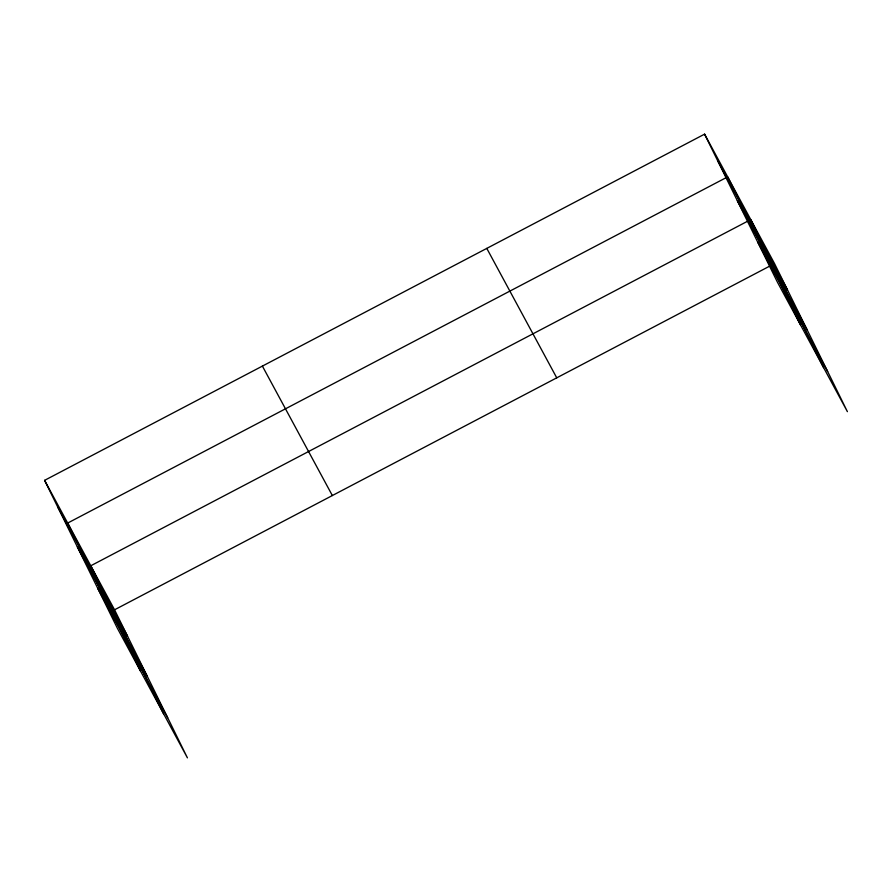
<?xml version="1.0" encoding="UTF-8"?>
<svg xmlns="http://www.w3.org/2000/svg" width="892" height="892" viewBox="0 0 892 892"><rect width="100%" height="100%" fill="white"/><g stroke="black" fill="none" stroke-linecap="round" stroke-linejoin="round"><path stroke-width="1.34" d="M44.6 480.342L114.555 609.793L187.42 757.854L117.465 628.414L44.6 480.342L704.58 134.146L774.535 263.586L847.4 411.658L777.445 282.207L704.58 134.146M114.555 609.793L769.651 266.15M717.569 160.527L787.524 289.967M737.327 200.689L807.282 330.129M757.687 242.055L827.642 371.496M486.787 248.389L556.742 377.829M262.393 366.099L332.348 495.539M57.59 506.734L127.545 636.174M77.348 546.885L147.303 676.337M97.696 588.263L167.663 717.703M823.617 367.649L750.752 219.577L90.772 565.773L163.626 713.845M800.525 324.922L727.671 176.861L67.681 523.058L140.546 671.13"/></g></svg>
